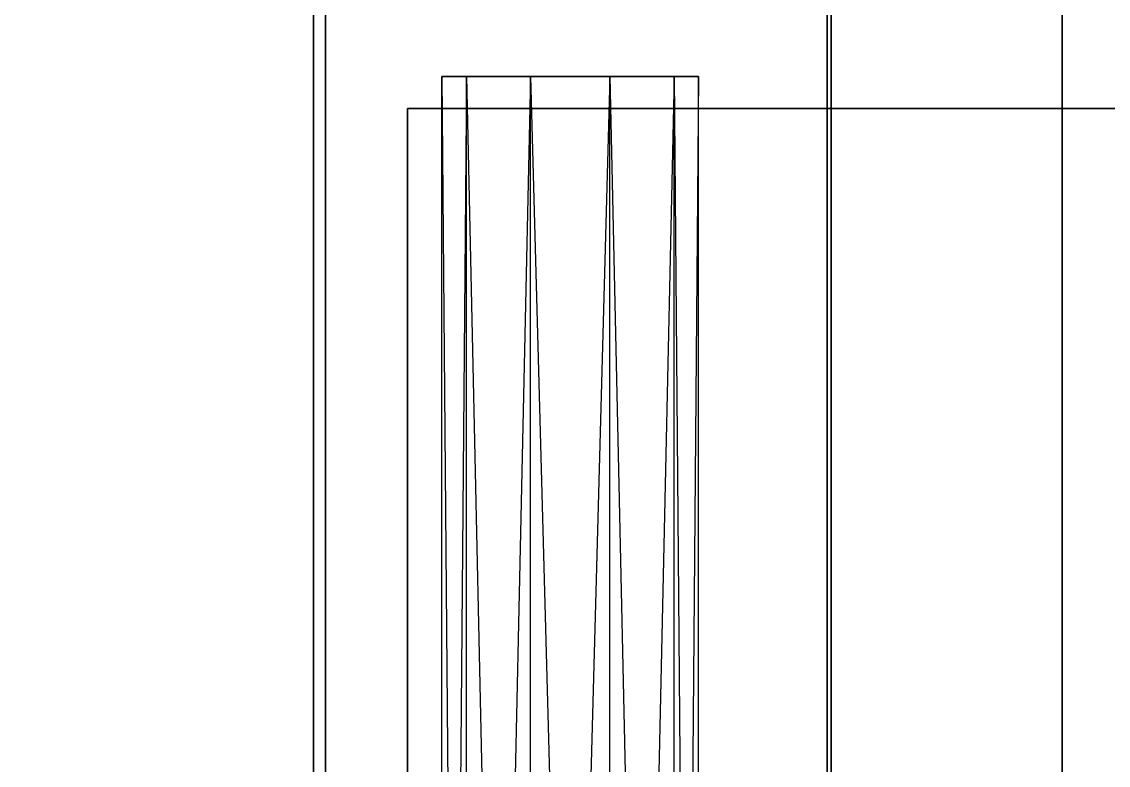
# Model space of a CAD drawing. Extents: x -3.3 to 26.7, y -2 to 14.5.
# Drawn here: x 1.787 to 3.48, y 1.477 to 2.636 of the extents above; entities that cross this region are included whole.
import ezdxf

# ---------------------------------------------------------------- set-up
doc = ezdxf.new("R2010")
doc.units = 0
doc.layers.add('UB3D', color=1, linetype='CONTINUOUS')

msp = doc.modelspace()

# ---------------------------------------------------------------- linework, layer by layer
at = {"layer": 'UB3D', "color": 254}
for points in [[(3.9076, -1.683333, -25.2516), (3.4076, -1.683333, -25.2516), (3.9076, 6.233333, -25.2516)], [(3.4076, -1.683333, -25.2516), (3.9076, 6.233333, -25.2516), (3.4076, 6.233333, -25.2516)], [(3.4076, -1.683333, -25.7516), (3.9076, -1.683333, -25.7516), (3.4076, 6.233333, -25.7516)], [(3.9076, -1.683333, -25.7516), (3.4076, 6.233333, -25.7516), (3.9076, 6.233333, -25.7516)], [(3.4076, -1.683333, -25.2516), (3.4076, -1.683333, -25.7516), (3.4076, 6.233333, -25.2516)], [(3.4076, -1.683333, -25.7516), (3.4076, 6.233333, -25.2516), (3.4076, 6.233333, -25.7516)], [(2.4798, -2, -5.064), (2.4798, 2.550101, -5.064), (2.4416, -2, -5.1816)], [(2.4798, 2.550101, -5.064), (2.4416, -2, -5.1816), (2.4416, 2.550101, -5.1816)], [(2.4416, -2, -5.1816), (2.4416, 2.550101, -5.1816), (2.4798, -2, -5.2992)], [(2.4416, 2.550101, -5.1816), (2.4798, -2, -5.2992), (2.4798, 2.550101, -5.2992)], [(2.6416, 2.550101, -5.1816), (2.4798, 2.550101, -5.064), (2.4416, 2.550101, -5.1816)], [(2.6416, 2.550101, -5.1816), (2.4416, 2.550101, -5.1816), (2.4798, 2.550101, -5.2992)], [(2.4798, -2, -12.684), (2.4798, 2.550101, -12.684), (2.4416, -2, -12.8016)], [(2.4798, 2.550101, -12.684), (2.4416, -2, -12.8016), (2.4416, 2.550101, -12.8016)], [(2.4416, -2, -12.8016), (2.4416, 2.550101, -12.8016), (2.4798, -2, -12.9192)], [(2.4416, 2.550101, -12.8016), (2.4798, -2, -12.9192), (2.4798, 2.550101, -12.9192)], [(2.6416, 2.550101, -12.8016), (2.4798, 2.550101, -12.684), (2.4416, 2.550101, -12.8016)], [(2.6416, 2.550101, -12.8016), (2.4416, 2.550101, -12.8016), (2.4798, 2.550101, -12.9192)], [(2.5798, -2, -4.9914), (2.5798, 2.550101, -4.9914), (2.4798, -2, -5.064)], [(2.5798, 2.550101, -4.9914), (2.4798, -2, -5.064), (2.4798, 2.550101, -5.064)], [(2.4798, -2, -5.2992), (2.4798, 2.550101, -5.2992), (2.5798, -2, -5.3718)], [(2.4798, 2.550101, -5.2992), (2.5798, -2, -5.3718), (2.5798, 2.550101, -5.3718)], [(2.6416, 2.550101, -5.1816), (2.5798, 2.550101, -4.9914), (2.4798, 2.550101, -5.064)], [(2.6416, 2.550101, -5.1816), (2.4798, 2.550101, -5.2992), (2.5798, 2.550101, -5.3718)], [(2.5798, -2, -12.6114), (2.5798, 2.550101, -12.6114), (2.4798, -2, -12.684)], [(2.5798, 2.550101, -12.6114), (2.4798, -2, -12.684), (2.4798, 2.550101, -12.684)], [(2.4798, -2, -12.9192), (2.4798, 2.550101, -12.9192), (2.5798, -2, -12.9918)], [(2.4798, 2.550101, -12.9192), (2.5798, -2, -12.9918), (2.5798, 2.550101, -12.9918)], [(2.6416, 2.550101, -12.8016), (2.5798, 2.550101, -12.6114), (2.4798, 2.550101, -12.684)], [(2.6416, 2.550101, -12.8016), (2.4798, 2.550101, -12.9192), (2.5798, 2.550101, -12.9918)], [(2.7034, -2, -4.9914), (2.7034, 2.550101, -4.9914), (2.5798, -2, -4.9914)], [(2.7034, 2.550101, -4.9914), (2.5798, -2, -4.9914), (2.5798, 2.550101, -4.9914)], [(2.5798, -2, -5.3718), (2.5798, 2.550101, -5.3718), (2.7034, -2, -5.3718)], [(2.5798, 2.550101, -5.3718), (2.7034, -2, -5.3718), (2.7034, 2.550101, -5.3718)], [(2.6416, 2.550101, -5.1816), (2.7034, 2.550101, -4.9914), (2.5798, 2.550101, -4.9914)], [(2.6416, 2.550101, -5.1816), (2.5798, 2.550101, -5.3718), (2.7034, 2.550101, -5.3718)], [(2.7034, -2, -12.6114), (2.7034, 2.550101, -12.6114), (2.5798, -2, -12.6114)], [(2.7034, 2.550101, -12.6114), (2.5798, -2, -12.6114), (2.5798, 2.550101, -12.6114)], [(2.5798, -2, -12.9918), (2.5798, 2.550101, -12.9918), (2.7034, -2, -12.9918)], [(2.5798, 2.550101, -12.9918), (2.7034, -2, -12.9918), (2.7034, 2.550101, -12.9918)], [(2.6416, 2.550101, -12.8016), (2.7034, 2.550101, -12.6114), (2.5798, 2.550101, -12.6114)], [(2.6416, 2.550101, -12.8016), (2.5798, 2.550101, -12.9918), (2.7034, 2.550101, -12.9918)], [(2.6416, 2.550101, -5.1816), (2.8416, 2.550101, -5.1816), (2.8034, 2.550101, -5.064)], [(2.6416, 2.550101, -5.1816), (2.8034, 2.550101, -5.064), (2.7034, 2.550101, -4.9914)], [(2.6416, 2.550101, -5.1816), (2.7034, 2.550101, -5.3718), (2.8034, 2.550101, -5.2992)], [(2.6416, 2.550101, -5.1816), (2.8034, 2.550101, -5.2992), (2.8416, 2.550101, -5.1816)], [(2.6416, 2.550101, -12.8016), (2.8416, 2.550101, -12.8016), (2.8034, 2.550101, -12.684)], [(2.6416, 2.550101, -12.8016), (2.8034, 2.550101, -12.684), (2.7034, 2.550101, -12.6114)], [(2.6416, 2.550101, -12.8016), (2.7034, 2.550101, -12.9918), (2.8034, 2.550101, -12.9192)], [(2.6416, 2.550101, -12.8016), (2.8034, 2.550101, -12.9192), (2.8416, 2.550101, -12.8016)], [(2.8034, -2, -5.064), (2.8034, 2.550101, -5.1816), (2.7034, -2, -4.9914)], [(2.8034, 2.550101, -5.1816), (2.7034, -2, -4.9914), (2.7034, 2.550101, -4.9914)], [(2.7034, -2, -5.3718), (2.7034, 2.550101, -5.3718), (2.8034, -2, -5.2992)], [(2.7034, 2.550101, -5.3718), (2.8034, -2, -5.2992), (2.8034, 2.550101, -5.2992)], [(2.8034, -2, -12.684), (2.8034, 2.550101, -12.8016), (2.7034, -2, -12.6114)], [(2.8034, 2.550101, -12.8016), (2.7034, -2, -12.6114), (2.7034, 2.550101, -12.6114)], [(2.7034, -2, -12.9918), (2.7034, 2.550101, -12.9918), (2.8034, -2, -12.9192)], [(2.7034, 2.550101, -12.9918), (2.8034, -2, -12.9192), (2.8034, 2.550101, -12.9192)], [(2.8416, -2, -5.1816), (2.8416, 2.550101, -5.1816), (2.8034, -2, -5.064)], [(2.8416, 2.550101, -5.1816), (2.8034, -2, -5.064), (2.8034, 2.550101, -5.1816)], [(2.8034, -2, -5.2992), (2.8034, 2.550101, -5.2992), (2.8416, -2, -5.1816)], [(2.8034, 2.550101, -5.2992), (2.8416, -2, -5.1816), (2.8416, 2.550101, -5.1816)], [(2.8416, -2, -12.8016), (2.8416, 2.550101, -12.8016), (2.8034, -2, -12.684)], [(2.8416, 2.550101, -12.8016), (2.8034, -2, -12.684), (2.8034, 2.550101, -12.8016)], [(2.8034, -2, -12.9192), (2.8034, 2.550101, -12.9192), (2.8416, -2, -12.8016)], [(2.8034, 2.550101, -12.9192), (2.8416, -2, -12.8016), (2.8416, 2.550101, -12.8016)]]:
    msp.add_3dface(points, dxfattribs=at)
at = {"layer": 'UB3D', "color": 255}
for points in [[(2.2606, 0.500101, -10.922), (2.2606, 0.500101, -9.017), (2.2606, 4.700101, -9.017), (2.2606, 4.700101, -10.922)], [(2.2606, 0.500101, -9.017), (3.048, 0.500101, -9.017), (3.048, 4.700101, -9.017), (2.2606, 4.700101, -9.017)], [(3.048, 0.500101, -10.922), (2.2606, 0.500101, -10.922), (2.2606, 4.700101, -10.922), (3.048, 4.700101, -10.922)], [(3.048, 0.500101, -9.017), (3.048, 0.500101, -10.922), (3.048, 4.700101, -10.922), (3.048, 4.700101, -9.017)]]:
    msp.add_3dface(points, dxfattribs=at)
at = {"layer": 'UB3D', "color": 27}
for points in [[(2.2416, 0.500101, -8.9816), (2.2416, 0.500101, -7.0816), (2.2416, 4.600101, -7.0816), (2.2416, 4.600101, -8.9816)], [(2.2416, 0.500101, -7.0816), (3.0416, 0.500101, -7.0816), (3.0416, 4.600101, -7.0816), (2.2416, 4.600101, -7.0816)], [(3.0416, 0.500101, -8.9816), (2.2416, 0.500101, -8.9816), (2.2416, 4.600101, -8.9816), (3.0416, 4.600101, -8.9816)], [(3.0416, 0.500101, -7.0816), (3.0416, 0.500101, -8.9816), (3.0416, 4.600101, -8.9816), (3.0416, 4.600101, -7.0816)], [(2.387854, 0.500101, -26.766774), (2.387854, 0.500101, -24.232362), (2.387854, 2.500101, -24.232362), (2.387854, 2.500101, -26.766774)], [(2.387854, 0.500101, -24.232362), (7.467346, 0.500101, -24.232362), (7.467346, 2.500101, -24.232362), (2.387854, 2.500101, -24.232362)], [(7.467346, 0.500101, -26.766774), (2.387854, 0.500101, -26.766774), (2.387854, 2.500101, -26.766774), (7.467346, 2.500101, -26.766774)], [(7.467346, 2.500101, -26.766774), (7.467346, 2.500101, -24.232362), (2.387854, 2.500101, -24.232362)], [(7.467346, 2.500101, -26.766774), (2.387854, 2.500101, -24.232362), (2.387854, 2.500101, -26.766774)], [(7.467346, 2.500101, -26.766774), (2.387854, 2.500101, -26.766774), (7.467346, 2.500101, -26.766774)]]:
    msp.add_3dface(points, dxfattribs=at)
at = {"layer": 'UB3D', "color": 20}
for points in [[(4.54, 0.500101, -14.07), (0.73, 0.500101, -14.07), (0.73, 4.500101, -14.07), (4.54, 4.500101, -14.07)], [(0.73, 0.500101, -3.91), (4.54, 0.500101, -3.91), (4.54, 4.500101, -3.91), (0.73, 4.500101, -3.91)]]:
    msp.add_3dface(points, dxfattribs=at)

doc.saveas('drawing.dxf')
